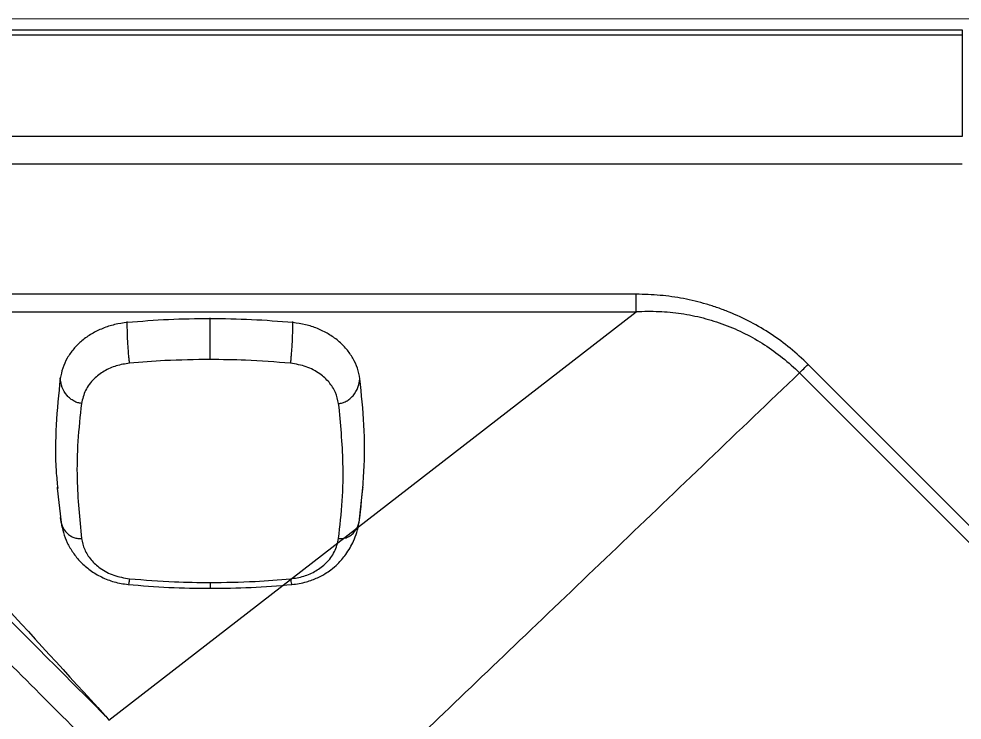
# Model space of a CAD drawing. Header units: inches. Extents: x 0 to 84, y -22 to 124.
# Drawn here: x 64.93 to 72.35, y 79.07 to 84.58 of the extents above; entities that cross this region are included whole.
import ezdxf

# ---------------------------------------------------------------- set-up
doc = ezdxf.new("R2010")
doc.units = ezdxf.units.IN
doc.header["$MEASUREMENT"] = 0
doc.layers.add('1', color=4, linetype='Continuous')
doc.layers.add('BDIM_CYAN', color=4, linetype='Continuous')

# ---------------------------------------------------------------- blocks, each defined once
blk = doc.blocks.new('sp2')
at = {"layer": 'BDIM_CYAN'}
for p, q in [((-52.3439, 89.5642), (-52.344, 89.5714)), ((-51.6915, 89.5939), (-51.6915, 89.6013)), ((-51.0391, 89.5635), (-51.0391, 89.5712)), ((-52.8711, 89.123), (-52.8716, 89.1302)), ((-50.5122, 89.1218), (-50.5116, 89.1297)), ((-52.8959, 88.2687), (-52.8953, 88.2605)), ((-52.8952, 88.2605), (-52.8651, 87.9917)), ((-50.5188, 87.9904), (-50.4882, 88.2633)), ((-50.4882, 88.2633), (-50.4876, 88.2722))]:
    blk.add_line(p, q, dxfattribs=at)
for points, knots in [([(-52.3439, 89.5642), (-52.3772, 89.5597), (-52.4435, 89.5508), (-52.5374, 89.5199), (-52.6245, 89.4776), (-52.7021, 89.4231), (-52.7673, 89.3581), (-52.8179, 89.2851), (-52.855, 89.2064), (-52.8657, 89.1509), (-52.8711, 89.123)], [0, 0, 0, 0, 0.125505, 0.249704, 0.373992, 0.499776, 0.625678, 0.750079, 0.874386, 1, 1, 1, 1]), ([(-52.3255, 89.2446), (-52.3266, 89.2535), (-52.3289, 89.2728), (-52.3323, 89.309), (-52.3354, 89.3496), (-52.3394, 89.4121), (-52.3428, 89.4888), (-52.3435, 89.5385), (-52.3439, 89.5642)], [0, 0, 0, 0, 0.075048, 0.162077, 0.266845, 0.391253, 0.686004, 1, 1, 1, 1]), ([(-51.6915, 89.2735), (-51.6915, 89.2825), (-51.6915, 89.3019), (-51.6915, 89.3382), (-51.6915, 89.379), (-51.6915, 89.4417), (-51.6915, 89.5185), (-51.6915, 89.5683), (-51.6915, 89.5939)], [0, 0, 0, 0, 0.075048, 0.162077, 0.266843, 0.39125, 0.686, 1, 1, 1, 1]), ([(-51.0576, 89.244), (-51.0565, 89.2529), (-51.0541, 89.2722), (-51.0508, 89.3083), (-51.0476, 89.349), (-51.0437, 89.4115), (-51.0403, 89.4882), (-51.0395, 89.5379), (-51.0391, 89.5635)], [0, 0, 0, 0, 0.075049, 0.162076, 0.266841, 0.391246, 0.685996, 1, 1, 1, 1]), ([(-50.5122, 89.1218), (-50.5176, 89.1497), (-50.5283, 89.2052), (-50.5653, 89.284), (-50.6158, 89.357), (-50.681, 89.4221), (-50.7586, 89.4767), (-50.8457, 89.519), (-50.9396, 89.55), (-51.0058, 89.559), (-51.0391, 89.5635)], [0, 0, 0, 0, 0.125614, 0.249921, 0.374322, 0.500224, 0.626008, 0.750296, 0.874495, 1, 1, 1, 1]), ([(-51.6915, 89.2735), (-51.8101, 89.272), (-52.0219, 89.2694), (-52.2327, 89.2522), (-52.3255, 89.2446)], [0, 0, 0, 0, 0.559986, 1, 1, 1, 1]), ([(-51.0576, 89.244), (-51.1757, 89.2534), (-51.3866, 89.2703), (-51.5983, 89.2725), (-51.6915, 89.2735)], [0, 0, 0, 0, 0.559986, 1, 1, 1, 1]), ([(-52.3255, 89.2446), (-52.3609, 89.239), (-52.4317, 89.2279), (-52.5277, 89.1842), (-52.6125, 89.1197), (-52.6785, 89.0326), (-52.6954, 88.9628), (-52.7038, 88.9279)], [0, 0, 0, 0, 0.186661, 0.373374, 0.560001, 0.780011, 1, 1, 1, 1]), ([(-50.6794, 88.9269), (-50.6861, 88.9566), (-50.6994, 89.0159), (-50.7517, 89.0964), (-50.8287, 89.1675), (-50.9327, 89.2227), (-51.016, 89.2369), (-51.0576, 89.244)], [0, 0, 0, 0, 0.186845, 0.373701, 0.560409, 0.780222, 1, 1, 1, 1]), ([(-52.8711, 89.123), (-52.8836, 89.0017), (-52.9086, 88.7593), (-52.9119, 88.4702), (-52.8958, 88.304), (-52.8914, 88.259)], [0, 0, 0, 0, 0.421839, 0.843685, 1, 1, 1, 1]), ([(-52.7038, 88.9279), (-52.7137, 88.9295), (-52.7351, 88.9328), (-52.7656, 88.9463), (-52.7941, 88.9657), (-52.8298, 89.0016), (-52.8605, 89.0555), (-52.8675, 89.1), (-52.8711, 89.123)], [0, 0, 0, 0, 0.0750432, 0.1620793, 0.26686, 0.391279, 0.6860331, 1, 1, 1, 1]), ([(-50.6794, 88.9269), (-50.6695, 88.9284), (-50.6481, 88.9318), (-50.6177, 88.9452), (-50.5891, 88.9646), (-50.5534, 89.0005), (-50.5228, 89.0543), (-50.5158, 89.0988), (-50.5122, 89.1218)], [0, 0, 0, 0, 0.075054, 0.162074, 0.266825, 0.391217, 0.685963, 1, 1, 1, 1]), ([(-50.5125, 88.0287), (-50.4997, 88.1499), (-50.4742, 88.3924), (-50.4741, 88.758), (-50.4995, 89.0005), (-50.5122, 89.1218)], [0, 0, 0, 0, 0.333331, 0.666669, 1, 1, 1, 1]), ([(-52.7038, 88.9279), (-52.7146, 88.829), (-52.7363, 88.6312), (-52.7442, 88.2761), (-52.7193, 88.0214), (-52.7041, 87.8658)], [0, 0, 0, 0, 0.280017, 0.560061, 1, 1, 1, 1]), ([(-50.6797, 87.8648), (-50.6689, 87.9637), (-50.6472, 88.1615), (-50.6393, 88.5166), (-50.6642, 88.7713), (-50.6794, 88.9269)], [0, 0, 0, 0, 0.280017, 0.560061, 1, 1, 1, 1]), ([(-52.8714, 88.0299), (-52.8678, 88.0076), (-52.8608, 87.9644), (-52.8301, 87.9162), (-52.7944, 87.8869), (-52.7659, 87.8728), (-52.7354, 87.8649), (-52.714, 87.8655), (-52.7041, 87.8658)], [0, 0, 0, 0, 0.313967, 0.608721, 0.73314, 0.837921, 0.924957, 1, 1, 1, 1]), ([(-50.6797, 87.8648), (-50.6698, 87.8645), (-50.6484, 87.8639), (-50.618, 87.8717), (-50.5894, 87.8858), (-50.5537, 87.9151), (-50.5231, 87.9632), (-50.5161, 88.0064), (-50.5125, 88.0287)], [0, 0, 0, 0, 0.075054, 0.162074, 0.266824, 0.391217, 0.685963, 1, 1, 1, 1]), ([(-52.8651, 87.9917), (-52.8597, 87.9649), (-52.8487, 87.91), (-52.8166, 87.8301), (-52.7717, 87.7519), (-52.7115, 87.6783), (-52.6361, 87.6128), (-52.5466, 87.5598), (-52.4458, 87.52), (-52.3737, 87.5092), (-52.337, 87.5037)], [0, 0, 0, 0, 0.106729, 0.218561, 0.335655, 0.458855, 0.588158, 0.721004, 0.857855, 1, 1, 1, 1]), ([(-51.047, 87.503), (-51.0084, 87.5088), (-50.9389, 87.5191), (-50.8519, 87.5525), (-50.7889, 87.5858), (-50.7354, 87.6221), (-50.679, 87.6703), (-50.6151, 87.7444), (-50.5665, 87.8294), (-50.5339, 87.9151), (-50.524, 87.9645), (-50.5188, 87.9904)], [0, 0, 0, 0, 0.149635, 0.269025, 0.35887, 0.426914, 0.519495, 0.644449, 0.80339, 0.896799, 1, 1, 1, 1]), ([(-52.7041, 87.8658), (-52.6974, 87.8361), (-52.6841, 87.7768), (-52.6319, 87.6963), (-52.5548, 87.6252), (-52.4508, 87.57), (-52.3676, 87.5558), (-52.3259, 87.5488)], [0, 0, 0, 0, 0.1868454, 0.373701, 0.5604087, 0.7802215, 1, 1, 1, 1]), ([(-51.0581, 87.5481), (-51.0227, 87.5537), (-50.9519, 87.5648), (-50.8558, 87.6085), (-50.771, 87.673), (-50.7051, 87.7601), (-50.6882, 87.8299), (-50.6797, 87.8648)], [0, 0, 0, 0, 0.186661, 0.373374, 0.560001, 0.780011, 1, 1, 1, 1]), ([(-52.3372, 87.5037), (-52.2299, 87.495), (-52.0153, 87.4775), (-51.7998, 87.4749), (-51.692, 87.4736)], [0, 0, 0, 0, 0.500007, 1, 1, 1, 1]), ([(-52.3259, 87.5488), (-52.327, 87.5411), (-52.3294, 87.5245), (-52.3328, 87.5099), (-52.3353, 87.5033), (-52.3365, 87.5044), (-52.3369, 87.5048)], [0, 0, 0, 0, 0.232419, 0.501936, 0.826388, 1, 1, 1, 1]), ([(-52.3259, 87.5488), (-52.2079, 87.5393), (-51.997, 87.5225), (-51.7852, 87.5202), (-51.692, 87.5192)], [0, 0, 0, 0, 0.559986, 1, 1, 1, 1]), ([(-51.692, 87.5192), (-51.5734, 87.5207), (-51.3616, 87.5233), (-51.1508, 87.5405), (-51.0581, 87.5481)], [0, 0, 0, 0, 0.559986, 1, 1, 1, 1]), ([(-51.692, 87.5192), (-51.692, 87.5115), (-51.692, 87.4948), (-51.692, 87.48), (-51.692, 87.4732), (-51.692, 87.4744), (-51.692, 87.4748)], [0, 0, 0, 0, 0.229366, 0.495339, 0.815522, 1, 1, 1, 1]), ([(-51.692, 87.4736), (-51.5843, 87.4748), (-51.3688, 87.4772), (-51.1542, 87.4945), (-51.0469, 87.5031)], [0, 0, 0, 0, 0.499993, 1, 1, 1, 1]), ([(-51.0581, 87.5481), (-51.057, 87.5404), (-51.0546, 87.5238), (-51.0513, 87.5092), (-51.0487, 87.5026), (-51.0476, 87.5037), (-51.0471, 87.5041)], [0, 0, 0, 0, 0.232461, 0.502017, 0.826512, 1, 1, 1, 1])]:
    blk.add_open_spline(points, degree=3, knots=knots, dxfattribs=at)
for points in [[(-51.6915, 89.5939), (-51.8005, 89.5927), (-52.0185, 89.5903), (-52.2354, 89.5729), (-52.3439, 89.5642)], [(-51.0391, 89.5635), (-51.1476, 89.5724), (-51.3646, 89.59), (-51.5825, 89.5926), (-51.6915, 89.5939)]]:
    blk.add_open_spline(points, degree=3, dxfattribs=at)
blk = doc.blocks.new('2020 RELAY')
at = {"layer": '1', "linetype": 'Continuous', "lineweight": 18}
blk.add_line((5.8815, 84.0819), (78.2004, 84.0819), dxfattribs=at)
at = {"layer": '1', "color": 3, "linetype": 'Continuous', "lineweight": 25}
for p, q in [((11.7277, 83.9969), (72.3542, 83.9969)), ((11.7277, 83.9565), (72.3542, 83.9565)), ((72.3542, 83.1558), (11.7277, 83.1558)), ((11.7277, 82.9414), (72.3542, 82.9414)), ((69.7888, 81.9154), (14.2928, 81.9154)), ((14.2931, 81.7785), (69.7888, 81.7785)), ((65.6375, 78.5655), (69.7889, 81.7786)), ((81.3641, 71.1411), (71.1411, 81.3641)), ((71.0737, 81.2967), (81.2967, 71.0737))]:
    blk.add_line(p, q, dxfattribs=at)
for points in [[(72.3542, 83.9969), (72.3542, 83.9926), (72.3542, 83.9789), (72.3542, 83.9565)], [(71.0737, 81.2967), (71.095, 81.318), (71.1181, 81.3411), (71.1411, 81.3641)], [(65.6031, 78.6051), (65.6149, 78.5921), (65.6264, 78.5789), (65.6375, 78.5655)]]:
    blk.add_open_spline(points, degree=3, dxfattribs=at)
for points, knots in [([(72.3542, 83.9565), (72.3542, 83.867), (72.3542, 83.7577), (72.3542, 83.4931), (72.3542, 83.3376), (72.3542, 83.1558)], [0, 0, 0, 0, 0.5, 0.5, 1, 1, 1, 1]), ([(71.1411, 81.3641), (71.0964, 81.4088), (71.0495, 81.4513), (70.9523, 81.5305), (70.902, 81.5674), (70.7464, 81.6703), (70.6361, 81.7284), (70.49, 81.7875), (70.4605, 81.7986), (70.4013, 81.8192), (70.3716, 81.8287), (70.2819, 81.855), (70.2216, 81.8695), (70.0998, 81.8927), (70.0384, 81.9013), (69.9144, 81.9127), (69.8519, 81.9154), (69.7888, 81.9154)], [0, 0, 0, 0, 0.125, 0.125, 0.25, 0.25, 0.5, 0.5, 0.5625, 0.5625, 0.625, 0.625, 0.75, 0.75, 0.875, 0.875, 1, 1, 1, 1]), ([(69.7888, 81.7787), (69.7888, 81.7988), (69.7889, 81.821), (69.7889, 81.8672), (69.7889, 81.8913), (69.7889, 81.9154)], [0, 0, 0, 0, 0.5, 0.5, 1, 1, 1, 1]), ([(69.789, 81.7787), (69.8186, 81.7803), (69.8483, 81.7814), (69.9077, 81.782), (69.9374, 81.7815), (70.0261, 81.778), (70.0847, 81.7725), (70.2007, 81.7554), (70.2581, 81.7438), (70.3435, 81.7218), (70.3718, 81.7137), (70.4282, 81.6959), (70.4563, 81.6862), (70.5953, 81.6341), (70.6999, 81.5815), (70.8475, 81.4866), (70.8951, 81.4524), (70.9871, 81.3785), (71.0316, 81.3387), (71.0737, 81.2967)], [0, 0, 0, 0, 0.0625, 0.0625, 0.125, 0.125, 0.25, 0.25, 0.375, 0.375, 0.4375, 0.4375, 0.5, 0.5, 0.75, 0.75, 0.875, 0.875, 1, 1, 1, 1]), ([(61.4607, 81.6768), (61.5215, 81.6768), (61.5819, 81.6748), (61.7018, 81.6673), (61.7613, 81.6618), (61.9387, 81.6403), (62.0555, 81.6194), (62.2283, 81.578), (62.2855, 81.5625), (62.3991, 81.5281), (62.4557, 81.5092), (62.6216, 81.448), (62.7281, 81.4014), (62.9334, 81.2975), (63.0323, 81.2402), (63.1513, 81.1619), (63.1749, 81.1459), (63.2213, 81.1134), (63.2442, 81.0969), (63.3118, 81.0467), (63.3556, 81.0122), (63.4404, 80.9414), (63.4816, 80.9051), (63.5613, 80.8305), (63.5999, 80.7923), (63.6748, 80.7143), (63.711, 80.6744), (63.7835, 80.5946), (63.82, 80.5549), (63.9292, 80.4355), (64.0019, 80.3559), (64.1475, 80.1967), (64.2203, 80.1172), (64.4386, 79.8784), (64.5842, 79.7193), (65.0208, 79.2417), (65.312, 78.9234), (65.6031, 78.6051)], [0, 0, 0, 0, 0.03125, 0.03125, 0.0625, 0.0625, 0.125, 0.125, 0.15625, 0.15625, 0.1875, 0.1875, 0.25, 0.25, 0.3125, 0.3125, 0.328125, 0.328125, 0.34375, 0.34375, 0.375, 0.375, 0.40625, 0.40625, 0.4375, 0.4375, 0.46875, 0.46875, 0.5, 0.5, 0.5625, 0.5625, 0.625, 0.625, 0.75, 0.75, 1, 1, 1, 1]), ([(61.4607, 81.5105), (61.6503, 81.5105), (62.0413, 81.4723), (62.6, 81.3046), (63.0315, 81.0766), (63.3043, 80.8769), (63.4511, 80.752), (63.5391, 80.6692), (63.6049, 80.6035), (63.6673, 80.5407), (63.777, 80.4312), (63.9966, 80.2114), (64.3104, 79.8978), (64.6869, 79.5213), (65.1178, 79.0904), (65.4232, 78.785), (65.6031, 78.6051)], [0, 0, 0, 0, 0.125, 0.25, 0.375, 0.4375, 0.46875, 0.5, 0.515625, 0.53125, 0.5625, 0.625, 0.75, 0.875, 1, 1.179185, 1.179185, 1.179185, 1.179185]), ([(66.7254, 77.1409), (66.9993, 77.4026), (67.7297, 78.1004), (68.6995, 79.0276), (69.6353, 79.922), (70.3544, 80.6094), (70.8339, 81.0676), (71.0737, 81.2967)], [0, 0, 0, 0, 0.188931, 0.503809, 0.669205, 0.834607, 1, 1, 1, 1]), ([(63.3975, 80.4689), (63.4212, 80.4455), (63.4446, 80.4218), (63.4916, 80.3746), (63.5152, 80.3511), (63.5859, 80.2805), (63.633, 80.2334), (63.7743, 80.0921), (63.8685, 79.9979), (64.1511, 79.7153), (64.3395, 79.5269), (64.9047, 78.9616), (65.2815, 78.5848), (65.6583, 78.208)], [0, 0, 0, 0, 0.03125, 0.03125, 0.0625, 0.0625, 0.125, 0.125, 0.25, 0.25, 0.5, 0.5, 1, 1, 1, 1])]:
    blk.add_open_spline(points, degree=3, knots=knots, dxfattribs=at)
at = {"layer": '1'}
blk.add_blockref('sp2', (118.125, -7.8712), dxfattribs=at)

msp = doc.modelspace()

# ---------------------------------------------------------------- block references
msp.add_blockref('2020 RELAY', (0, 0.5))

doc.saveas('drawing.dxf')
